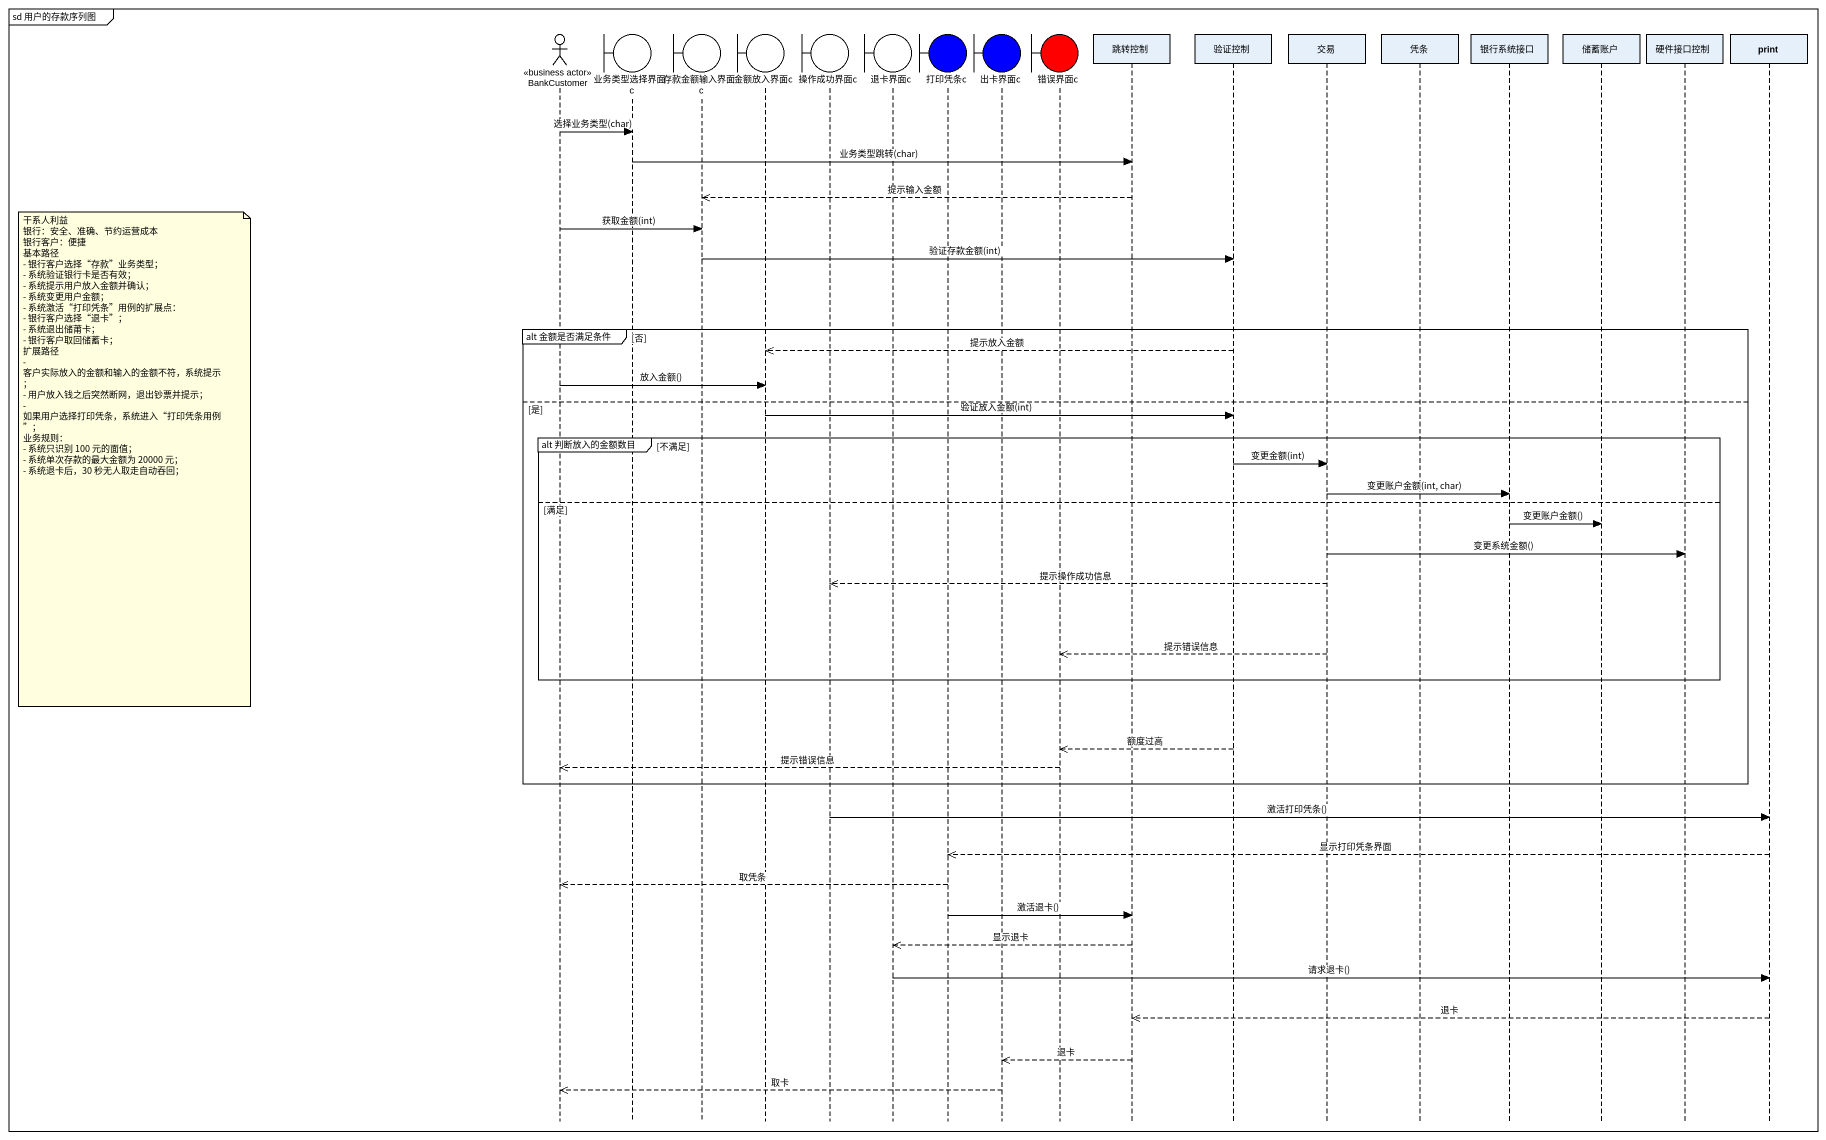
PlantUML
@startuml
mainframe sd 用户的存款序列图
hide footbox
actor BankCustomer <<business actor>>
boundary 业务类型选择界面c
boundary 存款金额输入界面c
boundary 金额放入界面c
boundary 操作成功界面c
boundary 退卡界面c
boundary 打印凭条c #0000FF
boundary 出卡界面c #0000FF
boundary 错误界面c #FF0000
participant 跳转控制
participant 验证控制
participant 交易
participant 凭条
participant 银行系统接口
participant 储蓄账户
participant 硬件接口控制
participant print

BankCustomer -> 业务类型选择界面c : 选择业务类型(char)
业务类型选择界面c -> 跳转控制 : 业务类型跳转(char)
跳转控制 -->> 存款金额输入界面c : 提示输入金额
BankCustomer -> 存款金额输入界面c : 获取金额(int)
存款金额输入界面c -> 验证控制 : 验证存款金额(int)
group alt 金额是否满足条件 [否]
  验证控制 -->> 金额放入界面c : 提示放入金额
  BankCustomer -> 金额放入界面c : 放入金额()
else 是
  金额放入界面c -> 验证控制 : 验证放入金额(int)
  group alt 判断放入的金额数目 [不满足]
    note left of BankCustomer
      干系人利益
      银行：安全、准确、节约运营成本
      银行客户：便捷
      基本路径
      - 银行客户选择“存款”业务类型；
      - 系统验证银行卡是否有效；
      - 系统提示用户放入金额并确认；
      - 系统变更用户金额；
      - 系统激活“打印凭条”用例的扩展点：
      - 银行客户选择“退卡”；
      - 系统退出储莆卡；
      - 银行客户取回储蓄卡；
      扩展路径
      - 客户实际放入的金额和输入的金额不符，系统提示；
      - 用户放入钱之后突然断网，退出钞票并提示；
      - 如果用户选择打印凭条，系统进入“打印凭条用例”；
      业务规则：
      - 系统只识别 100 元的面值；
      - 系统单次存款的最大金额为 20000 元；
      - 系统退卡后，30 秒无人取走自动吞回；
    end note
    验证控制 -> 交易 : 变更金额(int)
    交易 -> 银行系统接口 : 变更账户金额(int, char)
  else 满足
    银行系统接口 -> 储蓄账户 : 变更账户金额()
    交易 -> 硬件接口控制 : 变更系统金额()
    交易 -->> 操作成功界面c : 提示操作成功信息
    交易 -->> 错误界面c : 提示错误信息
  end
  验证控制 -->> 错误界面c : 额度过高
  错误界面c -->> BankCustomer : 提示错误信息
end
操作成功界面c -> print : 激活打印凭条()
print -->> 打印凭条c : 显示打印凭条界面
打印凭条c -->> BankCustomer : 取凭条
打印凭条c -> 跳转控制 : 激活退卡()
跳转控制 -->> 退卡界面c : 显示退卡
退卡界面c -> print : 请求退卡()
print -->> 跳转控制 : 退卡
跳转控制 -->> 出卡界面c : 退卡
出卡界面c -->> BankCustomer : 取卡
@enduml
